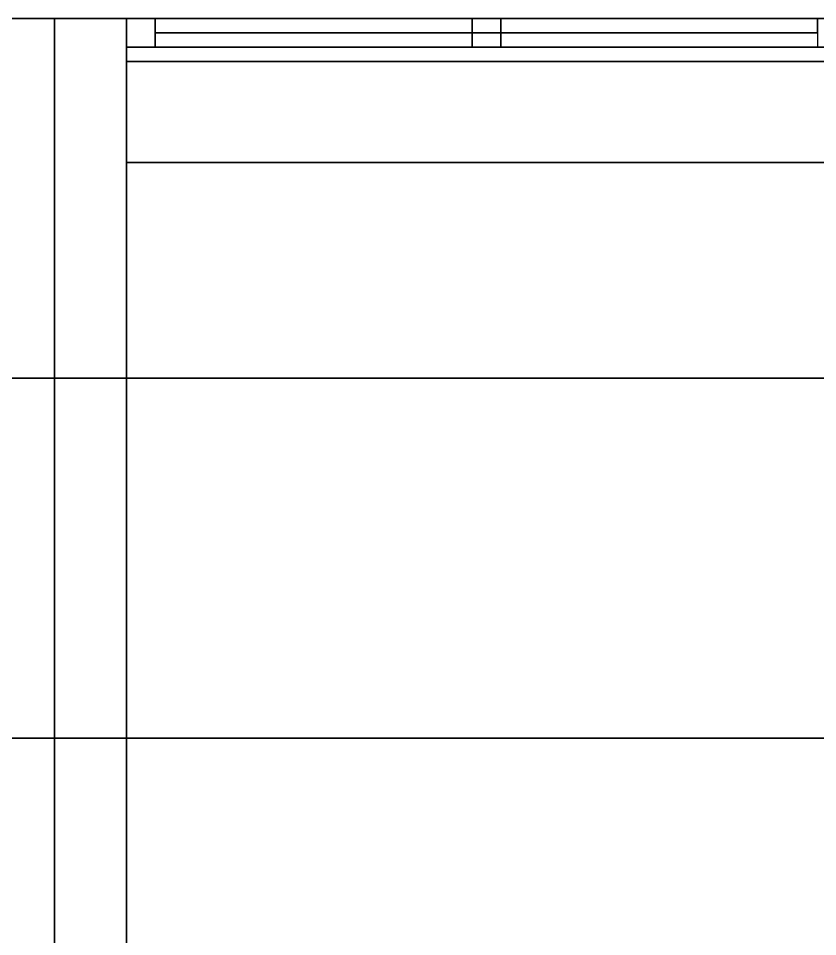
# Model space of a CAD drawing. Header units: millimetres. Extents: x -11 to 11, y -5.8 to 5.8.
# Drawn here: x -3.225 to -1.56, y 3.824 to 5.738 of the extents above; entities that cross this region are included whole.
import ezdxf

# ---------------------------------------------------------------- set-up
doc = ezdxf.new("R2010")
doc.units = ezdxf.units.MM
for name, color, linetype in [('copertura', 8, 'Continuous'), ('cromato', 251, 'Continuous'), ('parete', 254, 'Continuous'), ('pavimento_salone', 7, 'Continuous'), ('rolf', 254, 'Continuous'), ('solaio', 7, 'Continuous'), ('vetro', 249, 'Continuous')]:
    doc.layers.add(name, color=color, linetype=linetype)

msp = doc.modelspace()

# ---------------------------------------------------------------- linework, layer by layer
at = {"layer": 'copertura'}
for points in [[(-3.3, 5.7375, 6.3), (-3.3, 4.2375, 6.3), (11, 4.2375, 6.3), (11, 5.7375, 6.3)], [(-3.3, 5.7375, 5.8), (3.7, 5.7375, 5.8), (3.85, 5.7375, 6.3), (-3.3, 5.7375, 6.3)], [(-11, 4.2375, 6.3), (-11, -0.0125, 6.3), (0, -0.0125, 6.3), (0, 4.2375, 6.3)]]:
    msp.add_3dface(points, dxfattribs=at)
at = {"layer": 'cromato'}
for points in [[(-2.94, 5.6775), (-2.94, 5.7375), (-3, 5.7375), (-3, 5.6775)], [(-3, 5.6775, 5.8), (-3, 5.7375, 5.8), (-2.94, 5.7375, 5.8), (-2.94, 5.6775, 5.8)], [(-3, 5.6775), (-3, 5.7375), (-3, 5.7375, 5.8), (-3, 5.6775, 5.8)], [(-3, 5.7375), (-2.94, 5.7375), (-2.94, 5.7375, 5.8), (-3, 5.7375, 5.8)], [(-2.94, 5.6775), (-2.94, 5.7375), (-3, 5.7375), (-3, 5.6775)], [(-2.94, 5.7375), (-2.94, 5.6775), (-2.94, 5.6775, 5.8), (-2.94, 5.7375, 5.8)], [(-1.56, 5.7375, 1.2), (-1.56, 5.7075, 1.2), (-2.94, 5.7075, 1.2), (-2.94, 5.7375, 1.2)], [(-2.94, 5.7375, 1.225), (-2.94, 5.7075, 1.225), (-1.56, 5.7075, 1.225), (-1.56, 5.7375, 1.225)], [(-1.56, 5.7375, 1.225), (-2.94, 5.7375, 1.225), (-2.94, 5.7375, 1.2), (-1.56, 5.7375, 1.2)], [(-2.94, 5.7375, 1.2), (-2.94, 5.7075, 1.2), (-2.94, 5.7075, 1.225), (-2.94, 5.7375, 1.225)], [(-1.56, 5.7375, 4.2), (-1.56, 5.7075, 4.2), (-2.94, 5.7075, 4.2), (-2.94, 5.7375, 4.2)], [(-2.94, 5.7375, 4.225), (-2.94, 5.7075, 4.225), (-1.56, 5.7075, 4.225), (-1.56, 5.7375, 4.225)], [(-1.56, 5.7375, 4.225), (-2.94, 5.7375, 4.225), (-2.94, 5.7375, 4.2), (-1.56, 5.7375, 4.2)], [(-2.94, 5.7375, 4.2), (-2.94, 5.7075, 4.2), (-2.94, 5.7075, 4.225), (-2.94, 5.7375, 4.225)], [(-2.22, 5.6775), (-2.22, 5.7375), (-2.28, 5.7375), (-2.28, 5.6775)], [(-2.28, 5.6775, 5.8), (-2.28, 5.7375, 5.8), (-2.22, 5.7375, 5.8), (-2.22, 5.6775, 5.8)], [(-2.28, 5.6775), (-2.28, 5.7375), (-2.28, 5.7375, 5.8), (-2.28, 5.6775, 5.8)], [(-2.28, 5.7375), (-2.22, 5.7375), (-2.22, 5.7375, 5.8), (-2.28, 5.7375, 5.8)], [(-2.22, 5.7375), (-2.22, 5.6775), (-2.22, 5.6775, 5.8), (-2.22, 5.7375, 5.8)], [(-1.56, 5.7075, 4.2), (-1.56, 5.7375, 4.2), (-1.56, 5.7375, 4.225), (-1.56, 5.7075, 4.225)], [(-1.5, 5.6775), (-1.5, 5.7375), (-1.56, 5.7375), (-1.56, 5.6775)], [(-2.94, 5.7075, 1.2), (-1.56, 5.7075, 1.2), (-1.56, 5.7075, 1.225), (-2.94, 5.7075, 1.225)], [(-2.94, 5.7075, 4.2), (-1.56, 5.7075, 4.2), (-1.56, 5.7075, 4.225), (-2.94, 5.7075, 4.225)], [(-2.94, 5.6775, 5.8), (-3, 5.6775, 5.8), (-3, 5.6775), (-2.94, 5.6775)], [(-2.22, 5.6775, 5.8), (-2.28, 5.6775, 5.8), (-2.28, 5.6775), (-2.22, 5.6775)]]:
    msp.add_3dface(points, dxfattribs=at)
at = {"layer": 'parete'}
for points in [[(-3.3, 5.7375, 5.8), (-3.15, 5.7375, 5.8), (-3.15, 5.7375, 2.9), (-3.3, 5.7375, 2.9)], [(-3.3, 5.7375, 2.9), (-3.15, 5.7375, 2.9), (-3.15, 5.7375), (-3.3, 5.7375)], [(-3.3, 5.7375, 5.8), (-3.15, 5.7375, 5.8), (-3.15, 3.7375, 5.8), (-3.3, 3.7375, 5.8)], [(-3.3, 5.7375), (-3.15, 5.7375), (-3.15, 3.7375), (-3.3, 3.7375)], [(-3.15, 5.7375, 5.8), (-3, 5.7375, 5.8), (-3, 5.7375, 2.9), (-3.15, 5.7375, 2.9)], [(-3.15, 5.7375, 2.9), (-3, 5.7375, 2.9), (-3, 5.7375), (-3.15, 5.7375)], [(-3.15, 5.7375, 5.8), (-3, 5.7375, 5.8), (-3, 3.7375, 5.8), (-3.15, 3.7375, 5.8)], [(-3.15, 5.7375), (-3, 5.7375), (-3, 3.7375), (-3.15, 3.7375)], [(-3, 5.7375, 5.8), (-3, 3.7375, 5.8), (-3, 3.7375, 2.9), (-3, 5.7375, 2.9)], [(-3, 5.7375, 2.9), (-3, 3.7375, 2.9), (-3, 3.7375), (-3, 5.7375)]]:
    msp.add_3dface(points, dxfattribs=at)
at = {"layer": 'pavimento_salone'}
for points in [[(3, -4.2625), (3, 5.7375), (-3, 5.7375), (-3, -4.2625)], [(-3, -1.4625, 3), (-3, 5.4375, 3), (1.5, 5.4375, 3), (1.5, -1.4625, 3)]]:
    msp.add_3dface(points, dxfattribs=at)
at = {"layer": 'rolf'}
for points in [[(-3.3, 5.7375, 5.8), (-3.3, 4.9875, 5.8), (3.7, 4.9875, 5.8), (3.7, 5.7375, 5.8)], [(-0.75, 1.9875, 2.7), (-0.75, 5.4375, 2.7), (-3, 5.4375, 2.7), (-3, 1.9875, 2.7)], [(-3.3, 4.9875, 5.8), (-3.3, 4.2375, 5.8), (3.7, 4.2375, 5.8), (3.7, 4.9875, 5.8)], [(-10.7, 4.2375, 5.8), (-10.7, -0.0125, 5.8), (0, -0.0125, 5.8), (0, 4.2375, 5.8)]]:
    msp.add_3dface(points, dxfattribs=at)
at = {"layer": 'solaio'}
for points in [[(-3, 1.9875, 2.7), (-3, 5.4375, 2.7), (-3, 5.4375, 2.85), (-3, 1.9875, 2.85)], [(-3, 1.9875, 2.85), (-3, 5.4375, 2.85), (-3, 5.4375, 3), (-3, 1.9875, 3)], [(-3, 5.4375, 2.7), (-0.75, 5.4375, 2.7), (-0.75, 5.4375, 2.85), (-3, 5.4375, 2.85)], [(-3, 5.4375, 2.85), (-0.75, 5.4375, 2.85), (-0.75, 5.4375, 3), (-3, 5.4375, 3)]]:
    msp.add_3dface(points, dxfattribs=at)
at = {"layer": 'vetro'}
for points in [[(-1.5, 5.6475), (-1.5, 5.6775), (-3, 5.6775), (-3, 5.6475)], [(-3, 5.6475, 5.8), (-3, 5.6775, 5.8), (-1.5, 5.6775, 5.8), (-1.5, 5.6475, 5.8)], [(-3, 5.6475), (-3, 5.6775), (-3, 5.6775, 5.8), (-3, 5.6475, 5.8)], [(-3, 5.6775), (-1.5, 5.6775), (-1.5, 5.6775, 5.8), (-3, 5.6775, 5.8)], [(-1.5, 5.6475, 5.8), (-3, 5.6475, 5.8), (-3, 5.6475), (-1.5, 5.6475)]]:
    msp.add_3dface(points, dxfattribs=at)

doc.saveas('drawing.dxf')
